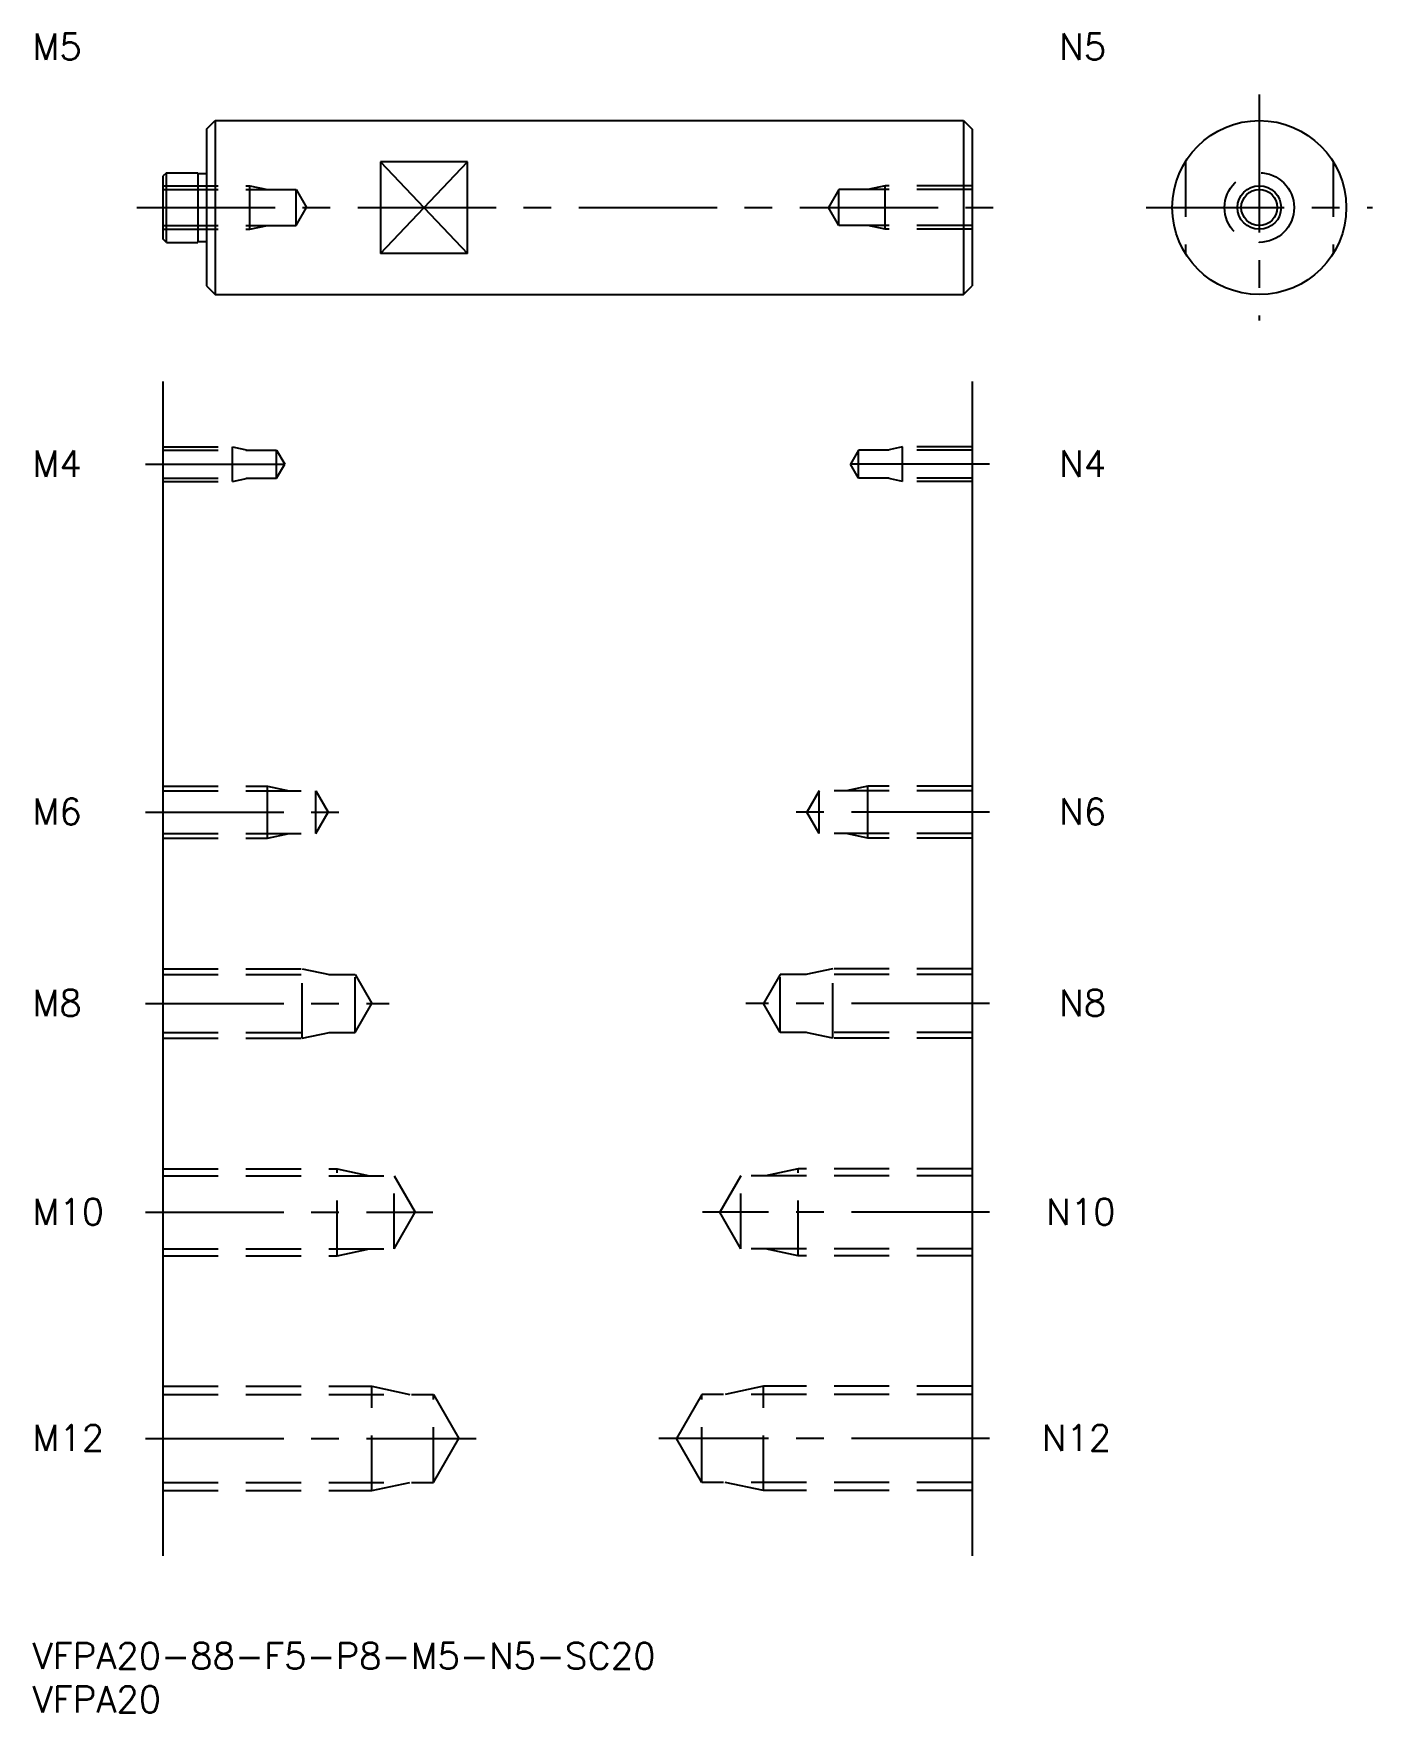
# Model space of a CAD drawing. Extents: x 0 to 154, y -8 to 185.
import ezdxf

# ---------------------------------------------------------------- set-up
doc = ezdxf.new("R2010")
doc.units = 0
doc.header["$LTSCALE"] = 0.5
doc.linetypes.add('CENTER', pattern=[50.8, 31.75, -6.35, 6.35, -6.35])
doc.linetypes.add('DASHED', pattern=[19.05, 12.7, -6.35])
for name, color, linetype in [('MSM_CENTER', 1, 'CENTER'), ('MSM_CONTINUOUS', 7, 'CONTINUOUS'), ('MSM_DASHED', 4, 'DASHED'), ('MSM_NARROW', 5, 'CONTINUOUS'), ('MSM_PART_NUMBER', 7, 'CONTINUOUS')]:
    doc.layers.add(name, color=color, linetype=linetype)
doc.styles.get("Standard").update_dxf_attribs({"font": 'txt.shx', "height": 3, "bigfont": 'bigfont.shx'})

# ---------------------------------------------------------------- blocks, each defined once
blk = doc.blocks.new('*U4')
at = {"layer": 'MSM_PART_NUMBER'}
blk.add_text('VFPA20-88-F5-P8-M5-N5-SC20', height=3, dxfattribs=at).set_placement((0, -3))
blk = doc.blocks.new('*U5')
at = {"layer": 'MSM_PART_NUMBER'}
blk.add_text('VFPA20', height=3, dxfattribs=at).set_placement((0, -8))
blk = doc.blocks.new('*U6')
at = {"layer": 'MSM_PART_NUMBER'}
blk.add_text('M12', height=3, dxfattribs=at).set_placement((0, 22.06))
blk = doc.blocks.new('*U7')
at = {"layer": 'MSM_PART_NUMBER'}
blk.add_text('M10', height=3, dxfattribs=at).set_placement((0, 48.06))
blk = doc.blocks.new('*U8')
at = {"layer": 'MSM_PART_NUMBER'}
blk.add_text('M8', height=3, dxfattribs=at).set_placement((0, 72.06))
blk = doc.blocks.new('*U9')
at = {"layer": 'MSM_PART_NUMBER'}
blk.add_text('M6', height=3, dxfattribs=at).set_placement((0, 94.06))
blk = doc.blocks.new('*U10')
at = {"layer": 'MSM_PART_NUMBER'}
blk.add_text('M4', height=3, dxfattribs=at).set_placement((0, 134.06))
blk = doc.blocks.new('*U11')
at = {"layer": 'MSM_PART_NUMBER'}
blk.add_text('M5', height=3, dxfattribs=at).set_placement((0, 182))
blk = doc.blocks.new('*U12')
at = {"layer": 'MSM_PART_NUMBER'}
blk.add_text('N12', height=3, dxfattribs=at).set_placement((116, 22.06))
blk = doc.blocks.new('*U13')
at = {"layer": 'MSM_PART_NUMBER'}
blk.add_text('N10', height=3, dxfattribs=at).set_placement((116.5, 48.06))
blk = doc.blocks.new('*U14')
at = {"layer": 'MSM_PART_NUMBER'}
blk.add_text('N8', height=3, dxfattribs=at).set_placement((118, 72.06))
blk = doc.blocks.new('*U15')
at = {"layer": 'MSM_PART_NUMBER'}
blk.add_text('N6', height=3, dxfattribs=at).set_placement((118, 94.06))
blk = doc.blocks.new('*U16')
at = {"layer": 'MSM_PART_NUMBER'}
blk.add_text('N4', height=3, dxfattribs=at).set_placement((118, 134.06))
blk = doc.blocks.new('*U17')
at = {"layer": 'MSM_PART_NUMBER'}
blk.add_text('N5', height=3, dxfattribs=at).set_placement((118, 182))

msp = doc.modelspace()

# ---------------------------------------------------------------- linework, layer by layer
at = {"layer": 'MSM_CENTER'}
for p, q in [((141, 178), (141, 152)), ((12, 165), (111, 165)), ((128, 165), (154, 165)), ((13, 135.5), (31, 135.5)), ((110, 135.5), (92, 135.5)), ((13, 95.5), (36, 95.5)), ((110, 95.5), (87, 95.5)), ((13, 73.5), (41, 73.5)), ((110, 73.5), (82, 73.5)), ((13, 49.5), (46, 49.5)), ((110, 49.5), (77, 49.5)), ((13, 23.5), (51, 23.5)), ((110, 23.5), (72, 23.5))]:
    msp.add_line(p, q, dxfattribs=at)
at = {"layer": 'MSM_CONTINUOUS'}
for p, q in [((20, 174), (21, 175)), ((20, 174), (20, 156)), ((21, 175), (107, 175)), ((21, 175), (21, 155)), ((107, 175), (108, 174)), ((107, 175), (107, 155)), ((108, 174), (108, 156)), ((40, 170.27), (40, 159.73)), ((50, 170.27), (40, 170.27)), ((50, 159.73), (50, 170.27)), ((15.4, 169), (15, 168.6)), ((15, 168.6), (15, 161.4)), ((15.4, 169), (19, 169)), ((15.4, 161), (15.4, 169)), ((19, 169), (19, 161)), ((19, 168.9), (20, 168.9)), ((15.4, 161), (15, 161.4)), ((15.4, 161), (19, 161)), ((19, 161.1), (20, 161.1)), ((50, 159.73), (40, 159.73)), ((20, 156), (21, 155)), ((21, 155), (107, 155)), ((107, 155), (108, 156)), ((15, 145), (15, 10)), ((108, 145), (108, 10))]:
    msp.add_line(p, q, dxfattribs=at)
for radius in [10, 2.07]:
    msp.add_circle((141, 165), radius, dxfattribs=at)
at = {"layer": 'MSM_DASHED'}
for p, q in [((132.5, 170.27), (132.5, 159.73)), ((149.5, 170.27), (149.5, 159.73)), ((15, 167.5), (25, 167.5)), ((15, 167.07), (30.31, 167.07)), ((25, 162.5), (25, 167.5)), ((25, 167.5), (27, 167.07)), ((30.31, 162.93), (30.31, 167.07)), ((30.31, 167.07), (31.5, 165)), ((92.69, 167.07), (91.5, 165)), ((108, 167.07), (92.69, 167.07)), ((92.69, 162.93), (92.69, 167.07)), ((98, 167.5), (96, 167.07)), ((108, 167.5), (98, 167.5)), ((98, 162.5), (98, 167.5)), ((30.31, 162.93), (31.5, 165)), ((92.69, 162.93), (91.5, 165)), ((15, 162.93), (30.31, 162.93)), ((15, 162.5), (25, 162.5)), ((25, 162.5), (27, 162.93)), ((108, 162.93), (92.69, 162.93)), ((98, 162.5), (96, 162.93)), ((108, 162.5), (98, 162.5)), ((15, 137.5), (23, 137.5)), ((15, 137.12), (28.06, 137.12)), ((23, 133.5), (23, 137.5)), ((23, 137.5), (24.75, 137.12)), ((28.06, 133.88), (28.06, 137.12)), ((28.06, 137.12), (29, 135.5)), ((94.94, 137.12), (94, 135.5)), ((108, 137.12), (94.94, 137.12)), ((94.94, 133.88), (94.94, 137.12)), ((100, 137.5), (98.25, 137.12)), ((108, 137.5), (100, 137.5)), ((100, 133.5), (100, 137.5)), ((28.06, 133.88), (29, 135.5)), ((94.94, 133.88), (94, 135.5)), ((15, 133.88), (28.06, 133.88)), ((15, 133.5), (23, 133.5)), ((23, 133.5), (24.75, 133.88)), ((108, 133.88), (94.94, 133.88)), ((100, 133.5), (98.25, 133.88)), ((108, 133.5), (100, 133.5)), ((15, 98.5), (27, 98.5)), ((27, 92.5), (27, 98.5)), ((27, 98.5), (29.5, 97.96)), ((96, 98.5), (93.5, 97.96)), ((108, 98.5), (96, 98.5)), ((96, 92.5), (96, 98.5)), ((15, 97.96), (32.58, 97.96)), ((32.58, 93.04), (32.58, 97.96)), ((32.58, 97.96), (34, 95.5)), ((90.42, 97.96), (89, 95.5)), ((108, 97.96), (90.42, 97.96)), ((90.42, 93.04), (90.42, 97.96)), ((32.58, 93.04), (34, 95.5)), ((90.42, 93.04), (89, 95.5)), ((15, 93.04), (32.58, 93.04)), ((27, 92.5), (29.5, 93.04)), ((108, 93.04), (90.42, 93.04)), ((96, 92.5), (93.5, 93.04)), ((15, 92.5), (27, 92.5)), ((108, 92.5), (96, 92.5)), ((15, 77.5), (31, 77.5)), ((31, 69.5), (31, 77.5)), ((31, 77.5), (34.12, 76.82)), ((92, 77.5), (88.87, 76.82)), ((92, 69.5), (92, 77.5)), ((108, 77.5), (92, 77.5)), ((15, 76.82), (37.08, 76.82)), ((37.08, 70.18), (37.08, 76.82)), ((37.08, 76.82), (39, 73.5)), ((85.92, 76.82), (84, 73.5)), ((85.92, 70.18), (85.92, 76.82)), ((108, 76.82), (85.92, 76.82)), ((37.08, 70.18), (39, 73.5)), ((85.92, 70.18), (84, 73.5)), ((15, 70.18), (37.08, 70.18)), ((15, 69.5), (31, 69.5)), ((31, 69.5), (34.12, 70.18)), ((108, 70.18), (85.92, 70.18)), ((92, 69.5), (88.87, 70.18)), ((108, 69.5), (92, 69.5)), ((15, 54.5), (35, 54.5)), ((35, 44.5), (35, 54.5)), ((35, 54.5), (38.75, 53.69)), ((88, 54.5), (84.25, 53.69)), ((88, 44.5), (88, 54.5)), ((108, 54.5), (88, 54.5)), ((15, 53.69), (41.58, 53.69)), ((41.58, 45.31), (41.58, 53.69)), ((41.58, 53.69), (44, 49.5)), ((81.42, 53.69), (79, 49.5)), ((81.42, 45.31), (81.42, 53.69)), ((108, 53.69), (81.42, 53.69)), ((41.58, 45.31), (44, 49.5)), ((81.42, 45.31), (79, 49.5)), ((15, 45.31), (41.58, 45.31)), ((15, 44.5), (35, 44.5)), ((35, 44.5), (38.75, 45.31)), ((108, 45.31), (81.42, 45.31)), ((88, 44.5), (84.25, 45.31)), ((108, 44.5), (88, 44.5)), ((15, 29.5), (39, 29.5)), ((39, 17.5), (39, 29.5)), ((39, 29.5), (43.38, 28.55)), ((84, 29.5), (79.62, 28.55)), ((84, 17.5), (84, 29.5)), ((108, 29.5), (84, 29.5)), ((15, 28.55), (46.08, 28.55)), ((46.08, 18.45), (46.08, 28.55)), ((46.08, 28.55), (49, 23.5)), ((76.92, 28.55), (74, 23.5)), ((76.92, 18.45), (76.92, 28.55)), ((108, 28.55), (76.92, 28.55)), ((46.08, 18.45), (49, 23.5)), ((76.92, 18.45), (74, 23.5)), ((15, 18.45), (46.08, 18.45)), ((15, 17.5), (39, 17.5)), ((39, 17.5), (43.38, 18.45)), ((108, 18.45), (76.92, 18.45)), ((84, 17.5), (79.62, 18.45)), ((108, 17.5), (84, 17.5))]:
    msp.add_line(p, q, dxfattribs=at)
msp.add_circle((141, 165), 4, dxfattribs=at)
at = {"layer": 'MSM_NARROW'}
for p, q in [((40, 159.73), (50, 170.27)), ((40, 170.27), (50, 159.73))]:
    msp.add_line(p, q, dxfattribs=at)
msp.add_circle((141, 165), 2.5, dxfattribs=at)

# ---------------------------------------------------------------- block references
at = {"layer": 'MSM_CONTINUOUS'}
for name in ['*U11', '*U17', '*U10', '*U16', '*U9', '*U15', '*U8', '*U14', '*U7', '*U13', '*U6', '*U12', '*U4', '*U5']:
    msp.add_blockref(name, (0, 0), dxfattribs=at)

doc.saveas('drawing.dxf')
